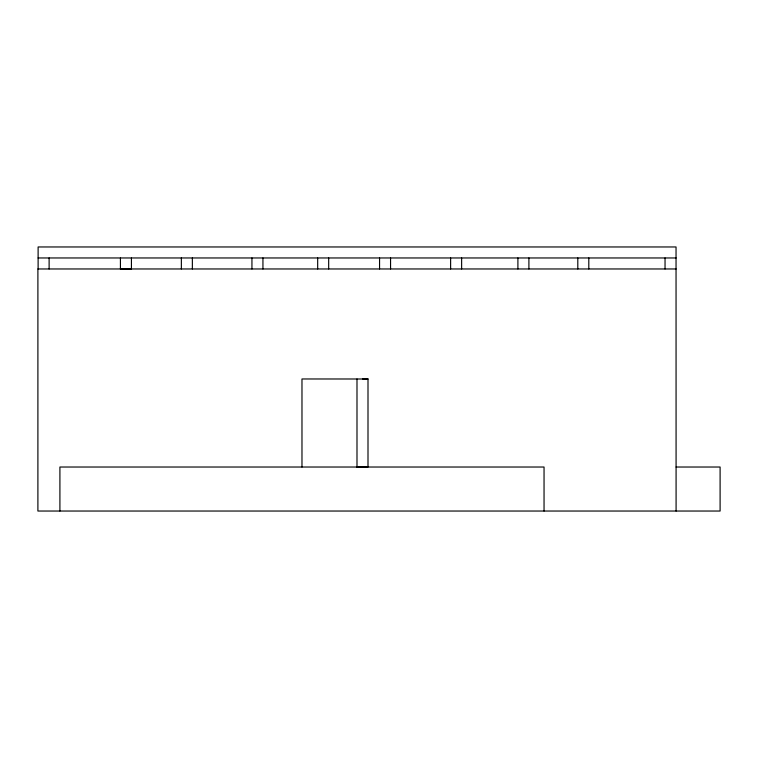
<?xml version="1.0" encoding="UTF-8"?>
<svg xmlns="http://www.w3.org/2000/svg" width="758" height="758" viewBox="0 0 758 758"><rect width="100%" height="100%" fill="white"/><g stroke="black" fill="none" stroke-linecap="round" stroke-linejoin="round"><path stroke-width="1.14" d="M38.118 257.966L676.089 257.966M676.089 268.967L37.9 268.967L37.9 511.034L720.1 511.034L720.1 467.023L676.089 467.023M362.495 378.886L368 378.886L368 467.023M368 379L301.978 378.972L301.978 467.023M356.876 466.881L367.526 466.881M676.089 511.034L676.041 246.966L38.118 246.966L38.118 268.967M665.041 257.966L665.041 268.967M588.805 257.966L588.805 268.967M577.804 257.966L577.804 268.967M544.045 511.034L544.045 467.023L59.91 467.023L59.91 511.034M528.904 257.966L528.904 268.967M517.904 257.966L517.904 268.967M461.631 257.966L461.631 268.967M450.622 257.966L450.622 268.967M390.56 257.966L390.56 268.967M379.559 257.966L379.559 268.967M356.99 379L356.99 467.023M328.678 257.966L328.678 268.967M317.678 257.966L317.678 268.967M262.941 257.966L262.941 268.967M251.94 257.966L251.94 268.967M192.361 257.966L192.361 268.967M181.361 257.966L181.361 268.967M131.428 258.052L131.428 269.052L120.427 269.052L120.427 258.052M49.118 257.966L49.118 268.967"/></g></svg>
